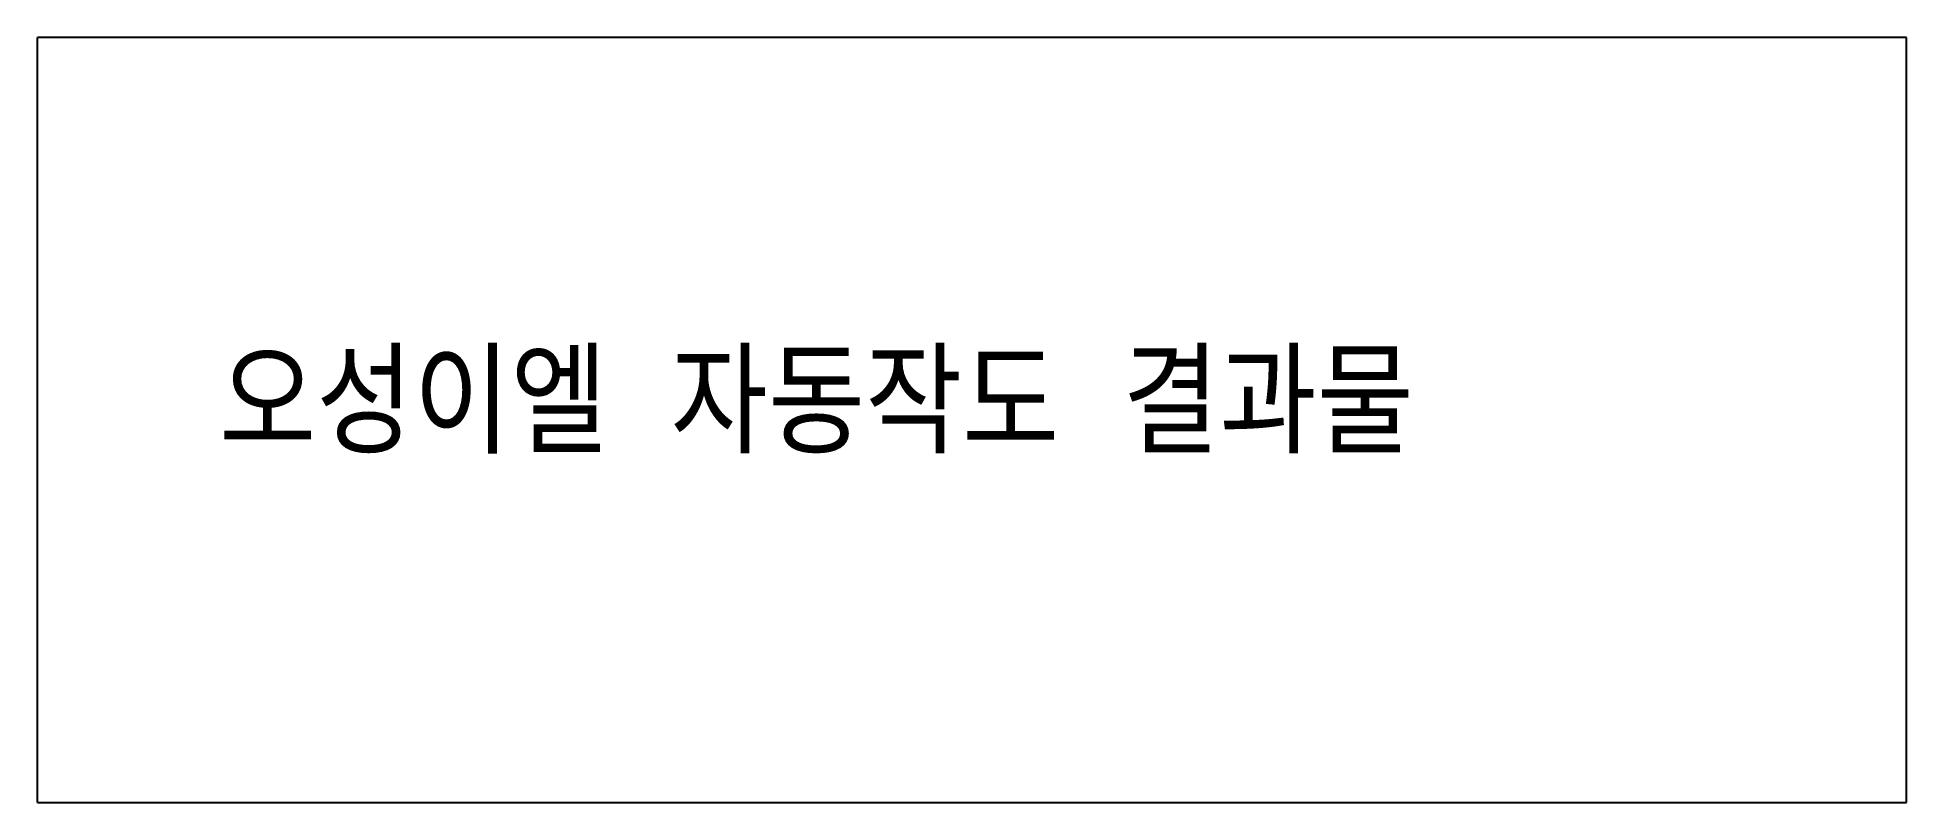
# Model space of a CAD drawing. Header units: millimetres. Extents: x -3500 to -3134, y 0 to 150.
import ezdxf

# ---------------------------------------------------------------- set-up
doc = ezdxf.new("R2010")
doc.units = ezdxf.units.MM
doc.styles.add('GHS', font='romans.shx', dxfattribs={"width": 0.9, "height": 35, "bigfont": 'ghs.shx'})

msp = doc.modelspace()

# ---------------------------------------------------------------- linework, layer by layer
at = {"linetype": 'Continuous', "lineweight": 25}
for p, q in [((-3133.62, 150), (-3500, 150)), ((-3500, 0), (-3500, 150)), ((-3133.62, 0), (-3133.62, 150)), ((-3500, 0), (-3133.62, 0))]:
    msp.add_line(p, q, dxfattribs=at)

# ---------------------------------------------------------------- texts
at = {"color": 2, "linetype": 'Continuous', "style": 'GHS', "width": 0.9}
msp.add_text('오성이엘 자동작도 결과물', height=20, dxfattribs=at).set_placement((-3464.38, 68.39))

doc.saveas('drawing.dxf')
